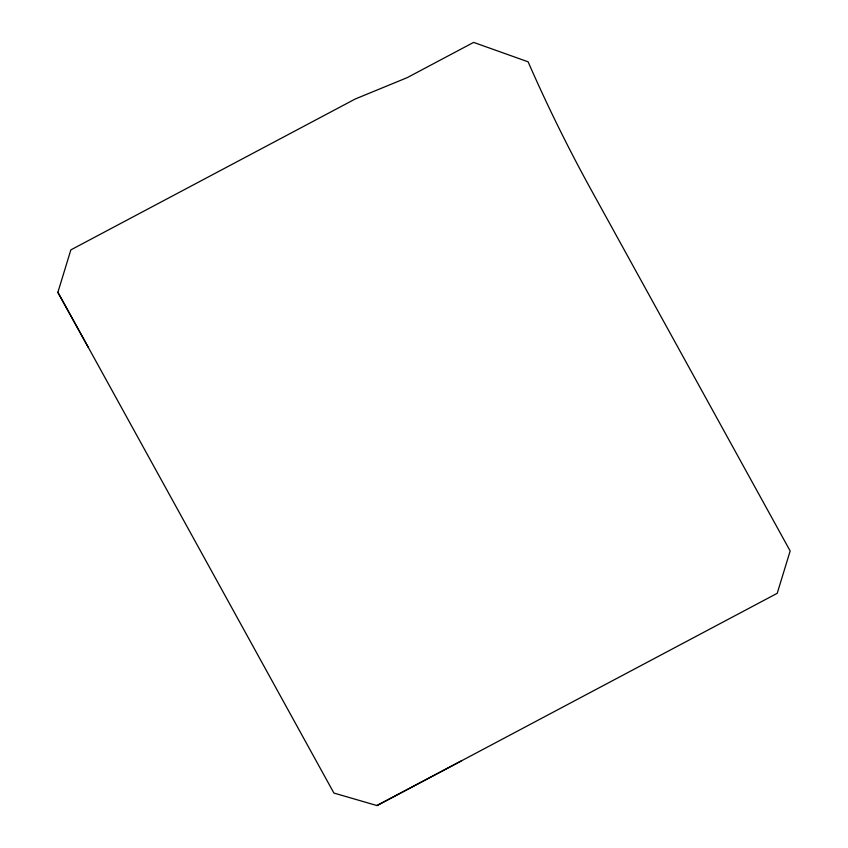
<?xml version="1.0" encoding="UTF-8"?>
<svg xmlns="http://www.w3.org/2000/svg" width="848" height="848" viewBox="0 0 848 848"><rect width="100%" height="100%" fill="white"/><g stroke="black" fill="none" stroke-linecap="round" stroke-linejoin="round"><path stroke-width="1.27" d="M376.841 805.526L461.005 761.091M88.33 347.436L57.834 292.475L70.861 249.884L355.354 98.94L407.135 77.677L473.619 42.4L528.103 61.809A1626.676 1592.3 -4.4 0 0 591.66 190.758L790.166 550.977L777.213 593.314L377.106 805.6L333.9 793.05L57.908 292.221"/></g></svg>
